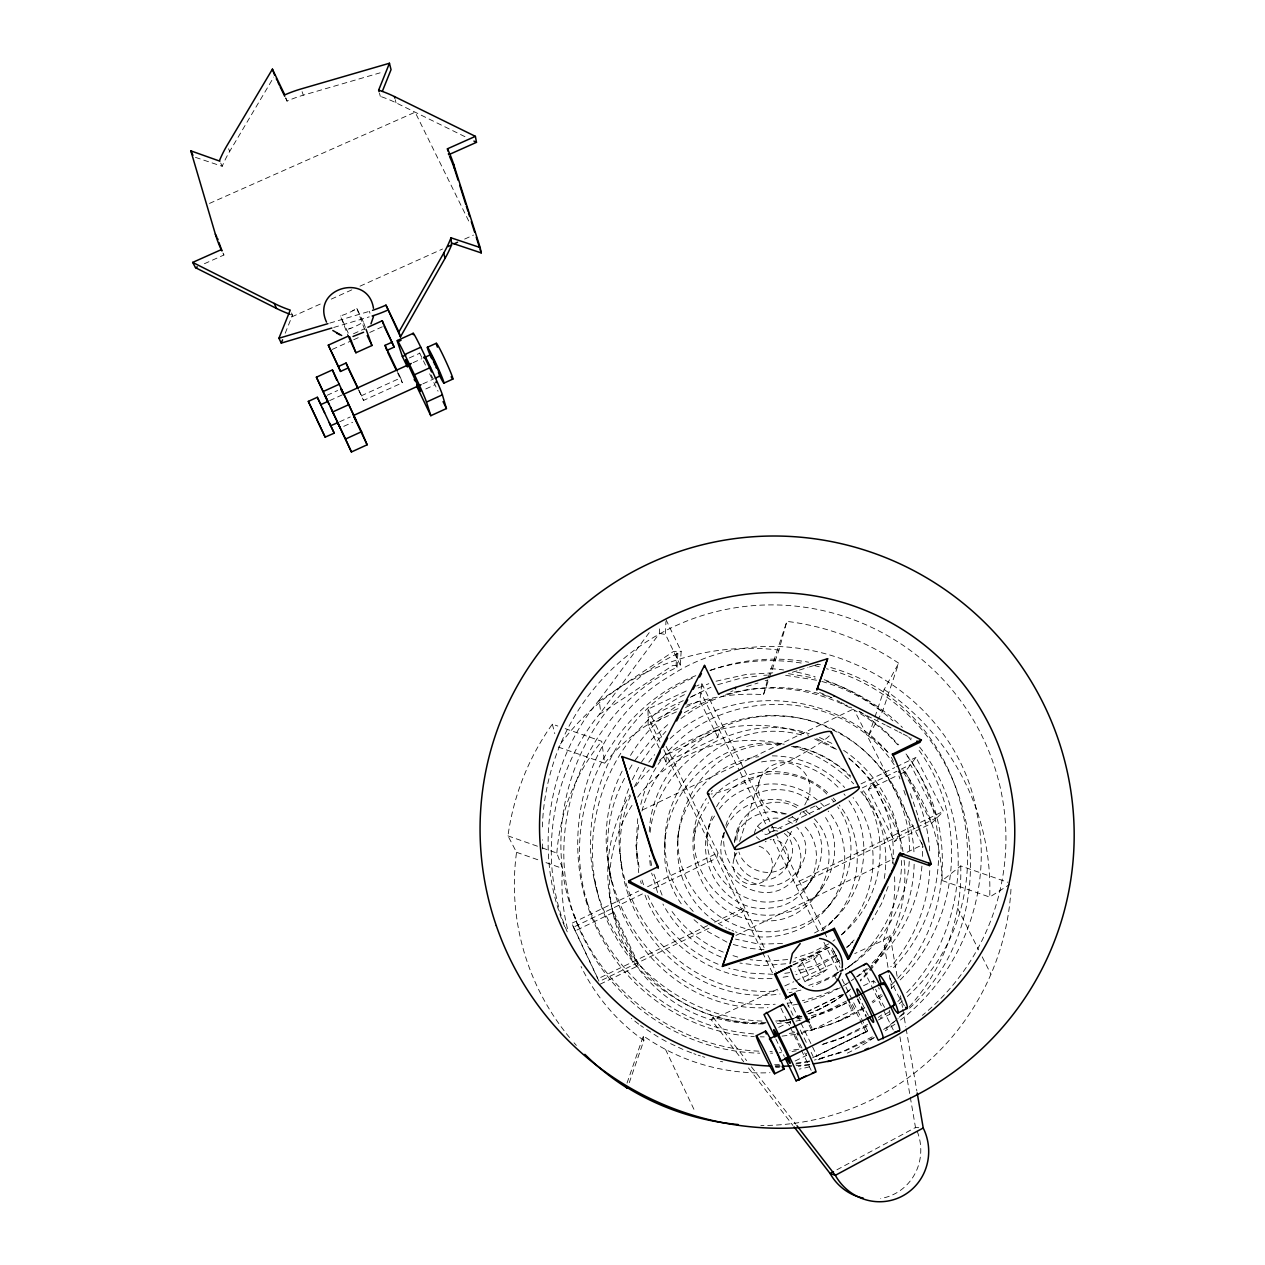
<?xml version="1.0" encoding="UTF-8"?>
<svg xmlns="http://www.w3.org/2000/svg" width="1265" height="1265" viewBox="0 0 1265 1265"><rect width="100%" height="100%" fill="white"/><g stroke="black" fill="none" stroke-linecap="round" stroke-linejoin="round"><path stroke-width="0.75" stroke-dasharray="5 3.75" d="M901.629 860.485C901.803 903.463 879.586 945.619 844.214 969.986M922.47 856.389L922.391 846.68M665.975 619.629L681.171 651.269L680.27 665.216L672.68 665.548L599.468 714.393L659.476 633.401L659.587 625.938M681.25 903.827C631.314 832.101 700.083 730.711 784.268 744.263M693.204 911.433C619.012 833.714 702.818 706.771 802.864 735.36M680.27 665.216L665.532 634.508L665.912 621.495M914.136 864.201C913.346 901.376 897.581 937.918 871.19 964.088M666.054 762.052L666.355 754.873L719.216 729.684L717.856 737.337L666.054 762.052L662.654 755.031M664.868 847.471L665.295 839.122M665.311 838.616L665.754 829.998M677.06 667.319L677.85 653.499L676.87 651.491L676.111 665.374L677.06 667.319C575.464 714.599 532.17 851.472 589.126 948.307C622.348 1010.071 689.631 1051.689 759.791 1053.176M929.759 870.573C927.783 905.772 913.836 940.116 890.797 966.776M909.25 861.433C906.736 904.348 882.448 944.734 846.633 968.247M780.379 744.832C680.349 735.866 635.916 883.223 726.853 928.162M678.609 831.453C670.766 890.576 731.85 945.73 789.787 928.621C841.589 917.536 869.087 850.206 837.651 806.896M649.261 831.469C652.313 765.309 715.642 711.278 781.232 716.18C851.503 717.982 911.385 782.592 909.551 852.563M892.663 863.268C896.806 823.167 879.159 781.628 847.218 756.976M921.932 866.082C918.659 904.396 899.921 941.034 870.905 966.239M677.787 840.023C680.855 797.662 716.86 761.514 758.779 756.723M717.856 737.337L699.83 700.699L701.838 683.59L696.635 686.057M724.228 832.75C720.591 854.302 734.19 877.546 755.395 883.713C787.684 897.122 822.756 853.432 796.729 827.12M650.115 832.402C657.816 759.206 740.468 709.633 809.189 733.779M637.718 818.724L636.074 844.878L639.505 870.81M884.267 878.432C889.485 847.091 881.199 813.806 861.813 788.617M714.551 816.052C688.176 855.172 723.201 915.212 770.78 907.906C809.647 905.835 832.085 853.148 803.512 825.381M814.375 818.85C849.163 855.63 817.443 921.616 767.76 920.888C704.605 925.047 673.154 846.902 706.423 798.484M695.639 826.772C684.95 875.886 733.985 926.059 783.383 913.188C826.251 905.629 850.112 849.969 823.515 814.707M638.619 824.891L636.485 847.408L638.73 872.692M734.506 842.601C737.732 819.451 764.946 805.789 786.103 814.154M694.295 835.485L699.387 818.265L708.511 802.579M706.629 837.841L709.886 822.345L713.254 813.047M724.244 832.244C704.004 880.092 778.544 920.667 800.792 867.205M709.523 823.705C696.936 864.359 735.835 910.104 778.212 900.886C813.948 896.237 835.074 849.827 812.225 820.985M722.536 838.252L724.339 831.342M687.006 705.19A191.142 189.529 50.5 0 1 763.522 694.643L767.523 679.779M768.029 677.929L786.877 621.384A254.059 251.83 46.4 0 1 898.688 663.208L882.448 711.673L877.578 720.085M769.31 677.929L778.955 650.068L786.877 621.384M640.802 804.429C668.41 689.899 833.082 668.964 894.972 766.021M641.924 811.086C662.544 733.558 758.826 692.999 829.793 728.577M734.775 841.114C736.578 810.818 771.666 792.238 797.377 807.94M888.141 886.433L881.515 903.716L872.281 919.876M725.873 825.46C735.708 790.103 784.11 778.434 811.15 801.741M734.127 858.239L735.961 852.626M739.63 841.415L759.759 779.762M670.165 738.539C731.043 681.803 835.754 690.484 888.979 753.481A191.142 189.529 50.5 0 0 868.818 735.234L874.336 718.773M874.953 716.955L884.156 689.52L898.688 663.208M627.029 1083.077L643.363 1035.893A203.222 201.435 46.2 0 0 769.99 1072.673M629.258 1082.65L643.869 1040.415L643.363 1035.893M763.522 694.643L768.661 679.795M628.737 788.759C590.249 885.041 672.727 1001.058 777.943 990.795M778.022 818.17C767.602 817.332 755.189 823.262 754.193 834.963L759.553 839.77M630.555 795.638C589.648 891.54 674.545 1009.011 780.062 993.99M739.234 826.519L737.131 834.109L736.783 842.569M285.21 333.248L292.5 315.112L291.503 312.929M464.951 136.667L396.008 102.797A123.448 115.589 -11.9 0 0 380.306 96.377L380.986 94.701M768.092 828.939L769.847 832.497L772.346 826.614M632.374 779.651L639.758 765.009M622.143 771.097C568.902 875.586 656.092 1013.281 775.192 1004.236M634.271 786.877L645.134 767.428M624.53 778.355C570.721 878.558 652.392 1013.898 768.013 1007.652M785.913 867.205C792.19 856.848 786.055 840.434 773.215 839.596M726.284 827.405C738.681 800.397 775.619 791.431 800.192 807.07M769.721 874.937L792.491 829.476M795.985 822.487L801.235 812.004M804.746 805.014L806.501 801.52M796.207 874.7C804.904 860.848 801.235 840.45 787.162 831.579M868.818 735.234L876.598 721.777M629.417 769.231L632.974 763.333M195.458 157.366L222.213 166.3A123.448 115.589 -11.9 0 1 229.708 151.357L273.793 77.086M716.528 806.738C738.159 767.76 796.966 762.858 827.168 794.404M789.692 860.342C777.833 880.978 745.259 873.15 738.918 852.025M641.418 762.178L652.645 745.986L665.912 731.344M630.508 755.411C642.826 735.06 659.603 717.445 679.289 704.099M765.151 1023.448A147.436 146.171 48.3 0 1 713.049 1017.218L711.325 1019.843L743.709 1061.746M868.423 789.423L872.897 782.798L899.573 835.785L894.545 841.352L868.423 789.423L898.324 775.002M634.856 760.439L652.076 738.855L670.039 722.584M804.54 890.022L809.394 883.017M809.647 882.859L814.676 875.617M649.198 632.658L597.823 701.949L673.328 651.601L681.171 651.269M648.755 762.194L654.638 754.62M900.079 774.148L905.345 771.618L916.002 757.371L943.405 811.26L931.593 823.389L894.545 841.352M813.98 898.529L822.645 887.318M719.247 809.141C741.717 779.082 789.091 775.777 817.079 799.939M711.341 791.495L712.416 790.166M826.393 908.602C849.969 881.879 851.076 838.553 828.18 811.071M830.805 903.51C809.742 932.748 768.946 944.797 735.376 931.815M821.365 930.803C860.437 902.973 869.435 842.585 839.217 805.062M814.502 932.953C861.718 909.488 879.222 843.265 848.499 800.081M897.723 978.383C954.079 918.279 957.526 817.87 905.44 754.035M712.748 797.44C741.764 763.744 797.994 763.38 829.271 794.135M893.533 967.662C948.703 911.259 954.016 815.166 905.329 753.086M906.72 992.63C969.923 927.893 975.995 817.237 919.133 746.445M854.144 939.99L846.696 947.343L852.942 942.125M829.034 924.32L834.694 918.374M834.584 918.596L840.419 912.476M895.114 981.213L889.722 986.7M900.174 979.916C961.052 920.461 969.006 816.969 917.979 748.896M841.747 934.408C878.432 899.636 883.792 837.841 853.084 797.582M827.089 969.259L821.57 973.702L804.951 981.83L797.709 967.029L802.706 962.27M909.567 1008.158C1019.811 906.578 973.37 707.878 826.504 668.726M900.838 998.607L897.802 1001.501M907.29 996.52C1015.637 898.751 971.299 704.779 828.211 666.861M797.709 967.029L814.312 958.917L819.594 954A24.462 2.245 63.9 0 0 826.899 968.911M841.272 934.93C882.986 901.139 892.995 835.533 862.05 791.416M891.556 988.139L894.481 985.467M904.681 1012.759L897.929 1018.641M866.509 968.547L856.579 976.88M842.506 933.712L844.324 932.115M902.514 1000.915L899.241 1003.762M804.951 981.83L811.039 977.133M847.218 947.011L850.918 943.911M881.183 994.48L872.123 1001.706M868.375 968.405L857.749 976.548M902.767 769.642A191.142 189.529 50.5 0 1 942.235 880.567L960.72 865.94L1007.636 882.227M894.45 1021.472L883.634 1029.504M900.443 1020.049C962.285 973.006 993.215 889.69 977.007 813.711C954.363 677.834 784.569 599.657 668.632 676.87C580.588 728.64 552.378 851.345 602.203 938.788C631.709 994.59 691.18 1033.205 754.32 1036.557M882.385 995.792L872.692 1002.845M836.608 979.648L834.078 974.493L838.426 972.026M881.658 1014.957L878.242 1017.44M889.058 1011.889L880.155 1018.151M897.106 976.28L890.086 935.436L883.381 940.338L854.713 953.589M680.981 718.504C723.216 686.484 781.912 678.846 831.279 697.727M765.246 841.826L766.131 841.225M894.893 1024.223L885.326 1030.785M852.879 963.693L845.273 968.895M851.345 980.707L853.986 978.81M832.923 941.144L834.916 939.737M836.513 955.581L815.988 967.535L795.906 974.651M827.294 946.394L810.849 955.771L792.855 962.191M843.154 986.036L846.222 984.028M845.921 984.312L848.657 982.526M942.235 880.567L989.704 897.075L1009.581 884.52M862.572 1008.332L833.303 1023.591L801.472 1033.252M828.844 943.832L811.434 952.766L794.958 958.048M835.659 955.186L816.21 965.116L795.147 971.583M867.679 1024.444L839.264 1038.897L820.368 1044.843M684.302 712.654L699.577 704.305L715.721 697.616M864.833 1007.873C845.684 1019.511 824.353 1027.528 802.31 1031.528M835.533 1000.409L817.649 1010.197M872.297 1036.841L844.024 1050.962L815.957 1060.102M836.718 974.872L812.43 986.494M354.39 309.909L352.714 310.842M840.34 987.68L822.74 996.314L804.05 1002.607M684.444 694.675C599.167 737.764 566.23 854.713 615.296 936.195C644.85 989.104 703.72 1024.176 764.44 1023.954M811.466 1017.471L830.314 1010.814L846.238 1002.924L827.326 1011.02L807.497 1016.823M846.554 1002.876L840.166 1006.26M867.11 1026.089L845.399 1036.509L819.214 1045.775M873.356 1037.964L843.692 1051.579L814.391 1060.07M691.512 696.556L710.977 687.243M836.908 1169.793L915.496 1127.495L921.299 1127.874M837.319 973.591L823.373 980.264L808.715 985.403M677.85 653.499C578.548 700.004 532.154 829.54 579.591 928.542M692.461 678.056C601.302 719.137 562.656 840.925 612.228 927.229C641.576 982.494 701.585 1019.969 764.266 1021.108M819.261 954.174L818.455 954.585M818.123 954.743L817.301 955.154M809.126 1025.14L811.64 1030.311L812.778 1029.742L810.232 1024.539M850.681 1004.663L853.227 1009.85L851.819 1010.561L848.435 1003.683M816.953 955.328L815.972 955.818M825.618 969.986L824.717 970.429M824.132 970.729L822.914 971.33M814.407 956.593L813.522 957.02M822.313 971.631L821.27 972.152M795.1 1061.019L806.643 1055.326M878.416 1019.954L889.88 1014.309M842.11 979.252L867.553 1030.928L812.288 1057.951L870.478 1030.058M867.553 1030.928L813.648 1057.508L811.15 1052.353M820.843 972.342L819.388 973.07M799.622 1015.415L794.404 1017.977L784.948 998.512M806.548 1012.016L841.241 994.986M793.218 1018.752L800.097 1015.368M806.975 1011.984L843.107 994.258M778.766 1027.338L790.293 1021.693M863.536 985.72L873.356 980.913M811.324 1018.278L846.317 1001.089M811.64 1030.311L853.227 1009.85M793.677 965.005L830.093 947.216L840.039 967.393M811.75 957.905L810.865 958.332M818.661 973.418L817.759 973.86M834.078 974.493L838.648 972.247M792.934 964.831L829.603 946.916M707.578 925.616L597.966 978.778L571.796 923.276L638.73 891.003M714.646 922.201L744.69 907.622L742.761 911.844L719.659 923.055M913.52 825.76L799.227 881.167L796.159 885.943L915.038 828.29M920.556 822.345L943.405 811.26M709.001 928.225L599.104 981.529L573.472 927.182L644.011 893.153M916.745 827.452L937.381 817.443L910.563 764.629L898.577 770.417M600.179 984.186L638.193 965.733L637.908 962.712L612.134 908.523L612.956 912.65L638.193 965.733M735.914 935.452L894.292 858.476M907.163 852.231L922.327 844.862L854.555 710.661M809.189 959.155L808.398 959.534M815.372 975.03L814.486 975.457M612.956 912.65L575.069 930.929L571.796 923.276M814.059 975.663L812.794 976.28M647.538 886.765L717.998 852.8L716.622 858.16L651.096 889.738M788.301 818.914L795.4 815.498M802.5 812.083L814.913 806.09M861.022 783.873L894.719 767.634M896.506 766.78L916.002 757.371M769.847 832.497L835.58 800.792M862.24 787.937L896.869 771.239M806.817 960.293L805.979 960.704M812.541 976.406L811.308 976.991M642.478 809.98L853.685 708.922L849.827 706.961M837.477 988.487L818.692 996.219L802.326 1000.757M838.695 1021.298L844.72 1018.42M845.732 1017.961L851.977 1014.989M659.239 748.026L648.154 725.24L648.012 709.112L687.954 690.168M683.242 700.668L648.075 717.35L660.536 742.934M690.279 697.331L700.826 692.319L739.298 770.448M648.154 725.24L676.664 711.705M685.583 707.467L699.83 700.699M777.643 989.198L711.325 1019.843A143.34 142.139 50.3 0 1 633.749 802.69M784.806 985.894L793.772 981.751M795.558 980.928L840.371 960.214M327.034 395.328L337.66 390.506M409.307 357.963L419.869 353.172M329.659 400.594L342.088 394.949M413.07 362.676L421.941 358.643M400.641 377.903L402.317 382.789L363.529 400.436L361.584 395.66L400.641 377.903L398.175 372.764M339.621 421.798L350.247 416.96M422.842 383.88L433.452 379.041M343.764 426.352L352.587 422.32M425.799 388.956L434.559 384.955M353.488 333.77L364.273 328.9M332.236 349.425L351.891 340.538M353.678 339.732L360.825 336.506M369.744 332.458L382.251 326.813M291.788 316.882L322.306 303.141M331.288 299.109L352.824 289.4M360.003 286.175L442.576 248.999M464.666 239.069L473.49 235.084M204.408 263.721L223.921 255.008A123.448 115.589 -11.9 0 1 223.067 253.142M209.468 203.428L415.126 112.19L470.027 223.684M698.154 687.954L708.811 683.685M695.845 675.652C607.864 709.886 558.418 815.925 588.13 905.266M839.343 1038.818L845.399 1036.509M831.405 1041.854L837.193 1039.64M350.974 328.173L349.187 328.805M710.582 670.355C741.78 658.986 775.998 656.235 808.635 662.212M717.714 684.697L738.586 678.783L760.123 675.573M709.886 670.403C739.456 660.599 771.413 658.18 802.152 663.176M746.571 686.563L758.02 682.989M765.167 680.76L768.013 679.874M792.285 672.284L797.994 670.513M799.417 670.071L807.971 667.398M809.394 666.955L813.664 665.611M815.087 665.169L817.933 664.283M818.17 1059.548L823.547 1057.904M835.548 1054.204L841.478 1052.385M716.069 681.218L746.034 674.482L772.994 672.806M329.833 323.097L369.317 311.332A124.223 116.254 -11.9 0 0 370.392 311M333.723 327.461L369.222 316.882M285.495 97.895L287.044 101.105A123.448 115.589 -11.9 0 1 303.3 95.175L380.101 72.832M725.715 694.422C786.862 676.459 856.626 697.758 898.403 745.623M800.919 990.1L795.037 991.539M800.856 1020.143L795.464 1021.219M797.63 1004.173L787.858 1005.975M809.3 1061.651L795.827 1064.071M801.963 1017.993L794.515 1019.274M796.586 988.36L787.304 989.878M789.091 992.709L792.08 992.155M809.774 1061.003L795.796 1063.201M785.818 963.788L761.72 965.764L739.883 963.044M788.063 976.422L782.766 977.307M795.669 1034.343L781.991 1036.13M761.53 761.925C790.214 756.834 820.811 767.934 840.213 789.534M787.668 959.534L767.744 961.179L750.177 959.74M789.708 972.611L784.205 973.418M796.238 1050.851L791.985 1051.468M770.132 839.77L771.27 839.612M790.056 1022.12L777.311 1023.527M798.721 1049.254L789.913 1050.361M792.238 1002.607L785.454 1003.493M782.497 943.532L758.905 944.133L735.487 939.089M794.278 1032.809L788.222 1033.537M788.886 1020.017L775.666 1021.045M779.161 1052.78L781.311 1052.622M779.904 1065.778L775.318 1066.031M763.76 675.289L767.412 675.099M772.029 978.414C717.144 982.304 663.145 945.983 644.77 894.371M779.319 1064.608L774.591 1064.766M770.575 1053.192L772.725 1053.128M773.105 974.303L750.746 973.165L728.735 968.152M769.958 1051.421L772.188 1051.389M771.65 827.073L781.375 828.686M764.218 1036.889L760.265 1036.826M772.283 755.869C799.401 755.917 826.108 767.792 844.672 787.51M763.933 949.715L747.22 948.133L732.894 944.402M758.826 1051.152C680.27 1047.894 606.694 995.618 577.283 922.738M785.644 675.289L818.265 680.491M777.722 831.073C770.591 828.543 766.274 840.577 761.593 829.951M753.529 1033.885C677.012 1028.445 607.88 972.121 586.09 898.719M788.475 673.644L815.34 678.246M659.476 633.401L665.532 634.508M793.297 746.271C815.862 750.24 836.908 762.004 852.294 778.971M720.449 1061.367L722.71 1061.857M795.954 746.239C816.384 750.793 835.422 761.198 850.428 775.777M817.838 664.141L820.447 664.757M814.407 665.564L821.143 667.24M737.764 957.083L730.458 954.854M821.839 681.456C848.135 688.84 872.644 702.455 892.884 720.797M702.565 1056.639L704.779 1057.319M826.598 681.44C855.077 690.437 881.294 706.376 902.419 727.454M698.154 1055.2L700.351 1055.927M569.535 1037.506A238.943 236.95 50.7 0 1 516.547 852.294L507.961 835.88A254.059 251.83 46.4 0 1 552.346 724.165L557.833 726.063M565.155 728.608L601.713 741.306L604.686 763.174L558.245 747.03A238.943 236.95 50.7 0 1 778.955 650.068M507.961 835.88L540.55 847.313M542.353 847.961L556.837 853.037L562.514 868.423A191.142 189.529 50.5 0 0 568.127 931.34M516.547 852.294L538.621 860.042M545.974 862.619L562.514 868.423M693.789 1053.682L695.971 1054.457M814.676 738.934L836.956 749.797M691.607 1052.891L685.14 1050.345M731.929 930.455L733.653 931.151M819.467 737.448L834.268 744.563M723.295 952.15C701.79 943.231 683.068 927.862 670.023 908.602M721.082 957.052C696.319 946.821 675.447 927.688 662.923 904.016M726.916 942.125L708.179 931.799L693.41 919.181M682.989 1049.46L668.284 1042.566M718.093 964.23C687.085 951.343 661.484 926.201 647.838 895.525M728.529 928.969L730.221 929.728M832.512 729.842C880.013 752.264 912.492 802.342 914.073 854.792M787.969 820.811L792.538 823.499M836.987 700.446L839.549 701.743M840.846 702.391L844.688 704.352M845.969 705L847.265 705.649M859.156 711.705L872.882 718.662M874.257 719.358L885.231 724.94M886.607 725.636L897.612 731.233M898.988 731.929L901.739 733.321M903.115 734.016L911.369 738.222M666.228 1041.49L660.109 1038.122M792.096 816.763L798.484 820.859M658.1 1036.968L640.58 1025.52M859.125 711.23L862.05 713.065M784.332 833.445C804.556 848.293 783.652 883.903 760.818 879.713C746.951 878.242 735.771 865.94 734.317 852.278M864.96 714.946L884.124 729.873L898.751 744.895M843.644 750.366C876.424 772.346 898.087 809.727 901.154 849.036M638.699 1024.128L631.346 1018.42M803.133 811.703L807.623 815.64M806.264 811.197L810.027 814.375M757.45 826.235L760.202 828.702M820.653 803.006L825.08 807.465M815.972 805.9L819.514 809.616M833.192 798.009L835.691 800.745M831.658 799.101L833.761 801.615M908.634 737.005L911.053 739.899M843.961 793.914L845.147 795.416M713.049 1017.218L746.619 1060.623M751.41 1066.822L795.764 1124.174M748.5 1067.945L792.886 1125.376M903.479 772.346C919.26 796.318 928.463 824.543 929.838 853.195M905.345 771.618L931.593 823.389M957.605 908.223L978.667 949.904M982.178 956.846L990.954 974.224M222.925 253.016L223.921 255.008M863.615 969.955L882.448 1008.047M883.302 1009.77L893.58 1030.548M363.245 321.737L356.857 308.391A23.323 8.396 -24.8 0 1 340.348 315.886L348.191 335.873M857.781 998.638L866.319 1015.985M833.856 951.154L839.691 962.997M701.838 683.59L743.614 768.345M744.484 770.1L774.939 831.896M775.809 833.651L823.562 930.518M824.432 932.289L827.025 937.571M832.244 948.149L840.055 964.009M857.433 999.255L866.114 1016.886M740.167 772.219L767.222 827.168M773.247 839.391L818.708 931.72M823.91 942.283L837.778 970.461M852.389 1004.442L859.077 1018.025M859.915 1019.716L865.75 1031.592M806.517 970.998L805.536 969.006M662.085 895.114L653.531 873.182M814.312 958.917L821.57 973.702M348.255 333.106L344.333 324.33M648.012 709.112L662.686 739.266M666.149 746.366L764.534 948.355M767.981 955.439L775.745 971.362M789.55 999.698L817.143 1056.354M663.856 749.766L761.704 950.758M762.558 952.529L772.883 973.75M800.271 1030.01L806.959 1043.752M781.011 1008.284L789.486 1025.725M790.34 1027.465L800.508 1048.385M801.346 1050.124L811.529 1071.06M775.809 1038.929L784.268 1056.386M419.616 352.982L425.483 365.126M429.657 373.823L433.009 380.765M433.848 382.504L438.038 391.185M397.416 372.574L402.317 382.789M344.159 323.966L340.348 315.886M359.134 390.506L361.584 395.66M358.659 390.189L363.529 400.436M665.517 1049.412L695.386 1112.378M220.711 163.027L222.213 166.3M802.437 962.38L802.753 963.076A24.62 2.071 64 0 0 809.916 977.655M228.554 148.764L229.708 151.357M910.436 793.708L917.678 814.881M567.226 931.846C537.087 859.884 550.496 772.267 600.764 712.622L599.167 700.146C546.923 762.02 533.324 853.163 565.123 927.625M573.962 914.295L576.381 920.367M657.579 892.521L651.649 873.087M356.857 308.391L364.968 330.418M365.364 327.429L363.371 322.006A23.387 8.27 -24.8 0 1 346.847 329.533M285.922 98.006L287.044 101.105M369.317 311.332L369.981 313.214M302.098 91.665L303.3 95.175M898.956 775.998L899.937 778.876M903.843 790.356L905.803 796.112M921.521 842.332L923.497 848.135M643.553 884.773L641.75 879.238M640.549 880.93L641.276 883.65M379.484 93.262L380.306 96.377M552.346 724.165L554.797 733.684M395.233 99.698L396.008 102.797M594.597 879.981L596.368 887.097M596.447 887.556L598.155 894.434M918.437 817.981L919.149 821.127M651.649 865.529L650.257 857.781M612.323 909.25L613.904 917.315M609.43 894.893L611.122 903.51M608.971 867.964L611.58 882.179M900.459 995.729L902.467 1007.399M902.799 1009.344L905.819 1026.848M906.151 1028.793L916.872 1091.031M888.014 967.361L883.381 940.338A143.34 142.139 50.3 0 0 894.466 874.921M889.342 975.078L891.999 990.511M899.937 1036.81L915.496 1127.495A49.983 48.481 71.7 0 1 880.677 1198.508M650.305 865.56L649.245 855.393M620.182 853.069L621.827 867.284M636.074 844.878L636.88 858.682M829.318 735.851A69.101 7.574 -26.3 0 1 772.061 769.926A69.101 7.574 -26.3 0 1 711.167 794.009M542.369 826.915A232.744 230.293 37.7 0 1 875.617 629.29A232.744 230.293 37.7 0 1 922.359 1015.368M809.347 1064.988A232.744 230.293 37.7 0 1 798.183 1066.3M779.461 1067.296A232.744 230.293 37.7 0 1 775.698 1067.312M542.78 848.942A232.744 230.293 37.7 0 1 542.353 839.77M809.837 1064.308A238.532 235.922 36.4 0 1 796.159 1065.652M780.268 1066.221A238.532 235.922 36.4 0 1 774.654 1066.174M759.111 846.19A19.781 19.608 45 0 1 770.654 873.166A19.781 19.608 45 0 1 742.729 881.642A19.781 19.608 45 0 1 736.942 852.91M786.356 813.885A25.917 25.569 29.7 0 1 758.7 784.031A25.917 25.569 29.7 0 1 794.12 764.708A25.917 25.569 29.7 0 1 805.046 803.686M637.718 797.108A143.34 142.139 50.3 0 1 784.806 744.532M791.526 746.35A143.34 142.139 50.3 0 1 853.685 783.826M860.753 791.621A143.34 142.139 50.3 0 1 893.359 864.422M850.633 989.072A147.436 146.171 48.3 0 1 807.26 1014.53M801.947 1016.396A147.436 146.171 48.3 0 1 776.378 1022.326M890.086 935.436A147.436 146.171 48.3 0 1 860.2 980.154M849.685 990.4A149.254 147.973 47.4 0 1 807.924 1013.803M801.156 1016.08A149.254 147.973 47.4 0 1 776.726 1021.377M766.052 1022.373A149.254 147.973 47.4 0 1 629.005 949.462A149.254 147.973 47.4 0 1 629.938 794.72M635.789 786.008A149.254 147.973 47.4 0 1 649.261 769.958M659.445 760.423A149.254 147.973 47.4 0 1 808.588 735.25M816.668 738.634A149.254 147.973 47.4 0 1 836.639 749.592M849.416 758.905A149.254 147.973 47.4 0 1 902.973 851.456M904.127 860.216A149.254 147.973 47.4 0 1 860.342 980.992M576.381 1045.412A238.943 236.95 50.7 0 1 574.041 1042.787M884.156 689.52A238.943 236.95 50.7 0 1 989.704 897.075M643.869 1040.415A191.142 189.529 50.5 0 1 581.062 966.492M604.686 763.174A191.142 189.529 50.5 0 1 678.087 708.637M1010.972 889.248A254.059 251.83 46.4 0 1 760.834 1125.534M902.767 1013.692A203.222 201.435 46.2 0 1 884.361 1030.09M874.336 1037.474A203.222 201.435 46.2 0 1 844.846 1054.314M809.616 1066.79A203.222 201.435 46.2 0 1 799.29 1069.099M556.837 853.037A203.222 201.435 46.2 0 1 601.713 741.306M770.527 668.632A203.222 201.435 46.2 0 1 783.588 669.944M796.634 672.126A203.222 201.435 46.2 0 1 815.119 676.743M824.211 679.716A203.222 201.435 46.2 0 1 882.448 711.673M960.72 865.94A203.222 201.435 46.2 0 1 908.76 1007.383M806.501 1055.295A18.706 1.265 64.1 0 1 804.667 1052.828M801.963 1048.1A18.706 1.265 64.1 0 1 793.724 1031.307M790.704 1023.859A18.706 1.265 64.1 0 1 790.609 1021.835M806.279 1053.239A18.706 1.265 64.1 0 1 806.501 1053.982M868.359 1015.4A18.643 1.834 63.7 0 1 859.394 997.215M889.184 1010.071A18.627 1.977 63.7 0 1 887.54 1012M884.63 1007.399A18.627 1.977 63.7 0 1 875.649 989.23M873.482 983.221A18.627 1.977 63.7 0 1 876.281 984.028M878.543 987.665A18.627 1.977 63.7 0 1 879.365 989.088M730.822 691.56A130.2 128.73 33.3 0 1 732.973 690.832M819.546 692.524A130.2 128.73 33.3 0 1 832.117 697.98M891.398 757.276A130.2 128.73 33.3 0 1 893.359 761.419M904.396 1005.817A20.983 2.372 63.6 0 1 889.406 976.169M433.073 378.757A17.52 0.838 65.2 0 1 431.191 374.978M292.5 315.112A123.448 115.589 -11.9 0 1 290.444 314.4"/><path stroke-width="1.5" d="M652.677 767.46L652.677 767.191A131.054 129.568 32.9 0 1 659.998 750.414L704.542 665.422L718.631 694.39M659.966 752.027L659.998 750.414M622 756.533L651.396 849.384A131.054 129.568 32.9 0 0 658.259 866.667L658.211 868.264A130.2 128.73 33.3 0 1 651.396 851.092L622 756.533L652.677 767.191M842.142 968.01C844.119 954.174 833.461 940.148 819.578 938.488M790.103 963.503L792.364 953.525L800.192 943.595M435.223 378.235L440.599 375.689L431.824 356.113L430.812 354.611L423.712 357.837M704.32 667.224L704.542 665.422M735.408 688.777L735.677 687.401L827.61 658.701L816.858 690.01M373.523 316.408L370.977 323.808M336.696 380.038L332.395 369.933L316.392 377.191L328.299 402.95M898.103 855.915L897.818 856.769A130.2 128.73 33.3 0 1 891.493 871.791L892.284 871M833.192 929.554L847.898 959.313L849.194 958.301L834.394 928.352L833.192 929.554A130.2 128.73 33.3 0 1 816.02 936.448L722.41 966.413L733.605 934.029A131.054 129.568 32.9 0 1 716.385 926.565L628.642 880.914L628.784 882.417L715.958 927.783A130.2 128.73 33.3 0 0 733.068 935.199M816.969 689.504L827.61 658.701M722.41 966.413L733.605 934.029M715.958 927.783L716.385 926.565M841.035 973.006L838.869 977.892M452.253 243.212L481.222 252.905L480.162 247.545L451.004 237.804L451.605 244.857A123.448 115.589 -11.9 0 1 445.011 258.424L400.467 336.854L385.967 305.134A124.223 116.254 -11.9 0 1 372.511 310.336M331.841 328.014L281.273 343.1L278.933 338.245L290.238 310.115A124.223 116.254 -11.9 0 1 274.189 303.41L192.66 262.408L221.248 249.664A124.223 116.254 -11.9 0 1 215.366 234.167L190.825 150.851L219.873 161.177M379.057 91.697L378.646 90.131L389.446 63.25L301.149 88.93A124.223 116.254 -11.9 0 0 284.783 94.875L272.418 69.148L227.083 145.412A124.223 116.254 -11.9 0 0 219.541 160.449M281.273 343.1L282.585 339.811M382.33 91.349L391.043 69.654L389.446 63.25M451.558 244.967L447.968 246.58M834.094 696.303L834.315 695.813A131.054 129.568 32.9 0 0 817.396 688.634M847.898 959.313L852.689 949.683M853.385 948.291L858.856 937.302M859.536 935.926L861.591 931.815M862.271 930.439L866.367 922.217M867.047 920.857L869.102 916.745M869.782 915.386L871.822 911.274M872.502 909.915L875.222 904.443M875.902 903.084L877.942 898.988M878.622 897.628L880.661 893.533M881.341 892.173L885.405 884.014M886.085 882.654L888.109 878.574M888.789 877.214L890.813 873.135M849.194 958.301L893.074 870.209A131.054 129.568 32.9 0 0 900.095 853.132L931.277 863.963L929.443 865.592L898.83 854.95M662.734 747.441L664.821 743.456M665.517 742.128L667.604 738.143M676.617 720.939L678.688 716.97M679.384 715.642L681.456 711.689M685.614 703.767L687.686 699.814M693.204 689.283L695.26 685.345M699.624 677.028L701.458 673.533M788.949 1057.066L780.189 1061.382L779.888 1060.007M400.467 336.854L398.886 331.983L443.73 253.095A124.223 116.254 -11.9 0 0 451.004 237.804M892.252 754.225L921.394 740.009L834.315 695.813M892.679 755.395L919.639 742.413L921.394 740.009M898.798 772.029L899.605 770.923A131.054 129.568 32.9 0 0 892.442 753.94M837.509 980.043C830.172 990.938 814.233 994.164 803.149 987.222M373.475 308.296C367.878 271.722 310.668 288.167 326.528 322.132M809.394 1022.8L795.005 993.294L786.118 997.974L774.607 974.335L791.178 965.685M816.02 936.448L817.111 935.294A131.054 129.568 32.9 0 0 834.394 928.352M898.767 854.507L900.095 853.132M785.106 1058.125L796.096 1080.832L815.704 1072.024A25.11 1.708 64 0 0 806.295 1048.748L795.226 1025.978A25.015 1.692 64.1 0 0 782.814 1004.394L763.965 1014.483L774.955 1037.173M786.118 997.974L795.005 993.294M780.173 1006.545L782.814 1004.394M841.699 970.761L843.028 969.765L839.96 971.267M867.173 1017.724L878.29 1040.257L899.462 1030.675A25.031 2.656 63.6 0 0 890.797 1007.146L879.602 984.534A24.921 2.656 63.7 0 0 866.209 963.535L845.811 974.366L856.927 996.915M863.331 965.495L866.209 963.535M363.624 332.252L353.014 336.49M833.493 1171.627L830.077 1173.477L794.088 1126.925M917.204 1092.976L923.229 1128.001L835.327 1175.327L830.077 1173.477A49.983 48.481 71.7 0 0 863.283 1198.129M430.812 354.611L431.602 357.315M774.623 1073.764A21.11 1.107 64.2 0 0 761.736 1044.843A21.11 1.107 64.2 0 0 759.996 1045.633A21.11 1.107 64.2 0 0 774.623 1073.764L783.968 1069.162M897.944 1012.98L907.179 1008.426M796.096 1080.832L805.868 1076.009M756.264 1035.75L765.578 1031.181M879.27 975.378L888.473 970.856M766.29 1012.49A25.031 1.502 64.2 0 1 778.497 1034.201L795.226 1025.978M849.811 971.567A24.952 2.467 63.8 0 1 862.999 992.677L879.602 984.534M769.326 1038.913L778.07 1034.612M793.819 1026.88L809.568 1019.147M848.072 1000.235L862.082 993.357M877.831 985.609L883.081 983.031M799.101 1080.215A25.142 1.518 64.1 0 0 789.55 1057.002L873.071 1015.653M882.986 1038.802A25.047 2.467 63.7 0 0 874.178 1015.336L894.102 1005.296M774.607 974.335L791.937 965.859M900.427 855.504L903.795 853.859M628.642 880.914L658.259 866.667M628.784 882.417L630.634 881.531M317.325 420.644L325.168 437.137L334.229 433.152L330.798 425.894M443.968 383.121L452.87 379.057M316.392 377.191L345.535 439.034L361.553 431.713L332.505 370.107M442.386 394.822L446.418 408.563L430.812 415.695L426.479 402.08L442.386 394.822A23.497 1.139 65.2 0 0 430.527 367.451L420.771 347.227A23.482 1.123 65.2 0 0 413.386 334.687M337.391 422.21L351.433 451.969L367.135 444.79L361.553 431.713M323.208 391.517L339.352 384.18M401.068 340.285L397.542 341.882A23.497 0.965 65.1 0 1 404.753 354.5L420.771 347.227M407.409 366.992L402.397 356.556L405.859 354.991M325.247 437.263L308.328 401.385L317.325 397.273L321.215 405.527M427.364 347.306L436.283 343.258M321.294 405.701L320.788 404.626L327.888 401.4M343.859 394.142L411.283 363.482M332.837 411.9L348.998 404.547M404.753 354.5L414.477 374.756L430.527 367.451M330.244 424.724L330.718 425.72L337.85 422.605M353.789 415.347L421.071 384.687M340.506 371.436L338.419 366.486L346.072 363.023L348.112 367.988L340.506 371.436L328.299 345.155L348.081 336.205M367.862 327.271L382.251 320.772L394.174 347.1L386.821 350.452L385.034 345.361L392.45 342.009M348.191 335.873L355.924 352.761L371.973 345.503L366.028 329.232M397.305 340.522L413.212 333.312M454.088 243.829L457.614 242.232M447.905 151.041L447.43 148.811L475.387 136.351L476.478 142.344L448.68 154.741L448.458 153.634M192.66 262.408L195.522 267.69L197.308 266.899M894.45 1032.287L899.462 1030.675M722.868 965.464L817.111 935.294M278.933 338.245L327.951 323.65M440.536 375.816L439.524 374.298M812.367 1072.799L815.704 1072.024M332.822 330.497L341.692 335.51M378.646 90.131A124.223 116.254 -11.9 0 1 394.443 96.567L475.387 136.351M473.916 141.079L476.478 142.344M195.522 267.69L276.545 308.454A123.448 115.589 -11.9 0 0 289.432 314.036M916.888 741.021L919.639 742.413M336.617 333.169L337.565 333.66M338.704 334.229L339.573 334.687M799.069 984.249L794.104 978.351L790.451 968.658M801.093 985.862L799.037 984.217L803.259 987.285M796.966 1125.724L835.327 1175.327A51.47 49.904 71.3 0 0 902.577 1195.963A51.47 49.904 71.3 0 0 923.229 1128.001M769.689 1039.245L770.543 1040.542M770.923 1041.206L771.808 1042.787M439.176 373.681L438.417 372.226M356.003 420.533L353.315 415.094M772.298 1043.704L774.386 1047.784M308.312 401.369L317.072 419.774M831.2 731.882L859.03 787.336M416.77 384.702L420.533 391.359L405.796 359.56L408.089 365.917M221.248 249.664L221.928 251.008M215.366 234.167L216.9 237.235M217.58 238.595L218.086 239.607M862.999 992.677L874.178 1015.336M837.904 978.715L849.827 1002.939M707.546 793.424L734.712 849.036M793.993 994.116L807.434 1021.693M775.461 973.37L787.067 997.184M774.892 1048.812L776.868 1052.954M778.497 1034.201L789.55 1057.002M443.066 401.606L446.418 408.563M385.967 305.134L398.886 331.983M276.276 78.715L277.035 80.312M277.81 81.909L279.344 85.103M280.103 86.7L284.72 96.298M416.612 386.125L430.812 415.695M384.038 326.006L394.174 347.1M385.034 345.361L397.352 371.056M387.628 352.144L395.787 369.174M190.825 150.851L192.96 155.295M414.208 379.453L414.873 380.797M367.214 335.573L371.973 345.503M346.072 363.023L358.327 388.798M345.788 398.285L341.202 388.893L341.771 390.316M317.341 397.289L323.35 410.05M330.718 425.72L329.28 422.636M435.84 366.961L436.283 367.925M348.112 367.988L357.853 388.482M328.299 345.155L338.419 366.486M340.649 388.845L343.131 394.079M353.9 416.818L367.135 444.79M337.518 422.304L340.222 427.95L332.3 411.267M329.137 404.247L325.263 396.135L328.094 402.286M346.436 399.629L356.129 420.707M330.402 406.919L333.739 414.319M322.195 407.599L324.615 412.754M323.856 411.125L334.166 433.041M274.189 303.41L276.545 308.454M434.401 363.877L434.891 364.921M343.368 393.858L342.072 390.98M345.535 439.034L351.433 451.969M777.358 1054.014L778.275 1056.054M433.468 361.774L433.927 362.818M778.687 1057.018L779.667 1059.406M432.614 359.798L431.887 358.058M349.646 336.68L355.924 352.761M272.418 69.148L273.714 72.753M273.873 73.149L274.584 75.125M382.251 320.772L383.453 324.251M899.605 770.923L931.277 863.963M928.447 862.667L929.443 865.592M397.542 341.882L402.397 356.556M447.43 148.811A124.223 116.254 -11.9 0 1 453.582 164.071L480.162 247.545M454.799 169.905L458.088 180.215M459.733 185.37L465.757 204.329M466.311 206.053L467.971 211.239M468.509 212.979L469.615 216.441M471.276 221.628L474.581 232.033M476.241 237.251L479.561 247.671M480.115 249.426L481.222 252.905M394.443 96.567L394.838 98.132M443.73 253.095L445.011 258.424M453.582 164.071L454.578 168.814M651.396 849.384L651.396 851.092M709.38 794.104A69.101 7.574 -26.3 0 1 764.25 756.897A69.101 7.574 -26.3 0 1 831.279 733.384M868.517 1048.226A232.744 230.293 37.7 0 1 865.086 1049.697M831.39 1060.718A232.744 230.293 37.7 0 1 827.753 1061.588M771.16 1066.079A238.532 235.922 36.4 0 1 567.432 715.848A238.532 235.922 36.4 0 1 970.935 694.359A238.532 235.922 36.4 0 1 813.348 1063.833M791.495 1065.936A238.532 235.922 36.4 0 1 782.149 1066.205M738.207 1124.538A254.059 251.83 46.4 0 1 625.764 1086.714L627.345 1088.153A238.943 236.95 50.7 0 1 584.873 1054.346M776.077 1036.43A18.722 1.123 64.1 0 1 776.71 1033.948A18.722 1.123 64.1 0 1 788.648 1058.615A18.722 1.123 64.1 0 1 786.308 1057.54M797.282 1033.284A18.706 1.265 64.1 0 1 798.073 1034.849M858.808 995.792A18.643 1.834 63.7 0 1 860.358 992.867A18.643 1.834 63.7 0 1 872.439 1017.36A18.643 1.834 63.7 0 1 869.15 1016.744M653.863 766.211A130.2 128.73 33.3 0 1 659.935 752.754M718.678 694.042A131.054 129.568 32.9 0 1 735.677 687.401M881.784 984.692A20.999 2.293 63.6 0 1 882.859 979.221A20.999 2.293 63.6 0 1 896.901 1007.43A20.999 2.293 63.6 0 1 892.284 1005.786M888.315 972.152A20.983 2.372 63.6 0 1 900.348 989.341A20.983 2.372 63.6 0 1 905.582 1007.319M883.144 984.581A12.413 1.36 63.6 0 1 889.263 992.472A12.413 1.36 63.6 0 1 893.549 1005.011M766.29 1033.995A21.094 1.186 64.2 0 1 775.73 1049.397A21.094 1.186 64.2 0 1 782.323 1067.091M414.477 374.756A23.513 0.965 65.1 0 1 426.479 402.08M424.155 356.556A17.52 0.838 65.2 0 1 431.555 371.989M435.761 382.062A17.52 0.838 65.2 0 1 435.998 382.742M387.628 310.162A123.448 115.589 -11.9 0 1 372.147 315.997M221.849 250.296A123.448 115.589 -11.9 0 1 219.003 242.548M449.581 156.575A123.448 115.589 -11.9 0 1 454.483 168.925M431.349 358.027A19.75 1.012 65.2 0 1 429.562 350.531A19.75 1.012 65.2 0 1 442.434 378.219A19.75 1.012 65.2 0 1 439.113 374.709M437.405 347.148A19.734 1.091 65.2 0 1 439.493 348.27A19.734 1.091 65.2 0 1 450.482 371.878A19.734 1.091 65.2 0 1 451.178 376.764M765.404 839.248A69.433 5.787 -26.3 0 0 859.267 787.826A69.433 5.787 -26.3 0 0 766.179 827.69A69.433 5.787 -26.3 0 0 765.404 839.248M496.275 925.664A298.208 294.951 36.7 0 0 1001.358 1028.698A298.208 294.951 36.7 0 0 833.73 542.053A298.208 294.951 36.7 0 0 496.275 925.664"/></g></svg>
